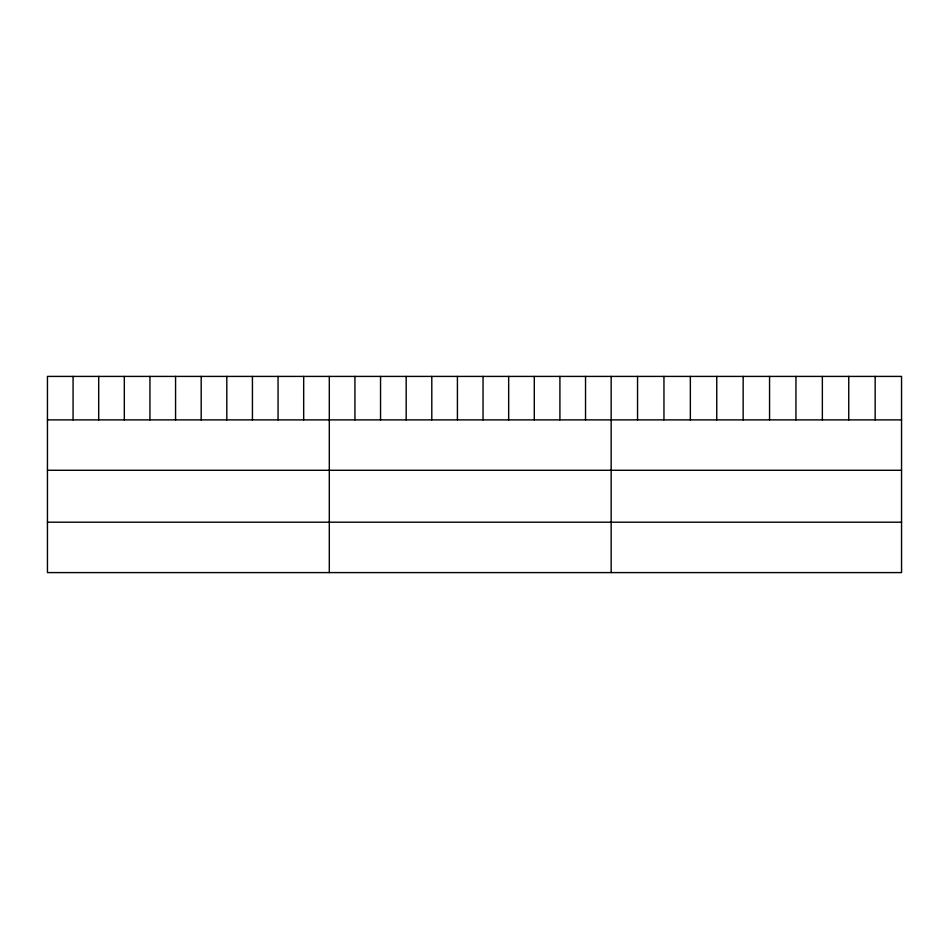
<?xml version="1.0" encoding="UTF-8"?>
<svg xmlns="http://www.w3.org/2000/svg" width="949" height="949" viewBox="0 0 949 949"><rect width="100%" height="100%" fill="white"/><g stroke="black" fill="none" stroke-linecap="round" stroke-linejoin="round"><path stroke-width="1.42" d="M901.55 419.885L901.55 572.591L47.45 572.591L47.45 376.409L901.55 376.409L901.55 419.885L47.45 419.885M47.45 470.277L901.55 470.277M47.45 522.199L901.55 522.199M875.156 376.409L875.156 419.885M848.75 376.409L848.75 419.885M822.356 376.409L822.356 419.885M795.95 376.409L795.95 419.885M769.556 376.409L769.556 419.885M743.15 376.409L743.15 419.885M716.756 376.409L716.756 419.885M690.35 376.409L690.35 419.885M663.956 376.409L663.956 419.885M637.55 376.409L637.55 419.885M611.156 376.409L611.156 572.591M585.533 376.409L585.533 419.885M559.91 376.409L559.91 419.885M534.287 376.409L534.287 419.885M508.664 376.409L508.664 419.885M483.041 376.409L483.041 419.885M457.418 376.409L457.418 419.885M431.795 376.409L431.795 419.885M406.172 376.409L406.172 419.885M380.549 376.409L380.549 419.885M354.926 376.409L354.926 419.885M329.303 376.409L329.303 572.591M303.68 376.409L303.68 419.885M278.057 376.409L278.057 419.885M252.434 376.409L252.434 419.885M226.811 376.409L226.811 419.885M201.188 376.409L201.188 419.885M175.565 376.409L175.565 419.885M149.942 376.409L149.942 419.885M124.319 376.409L124.319 419.885M98.696 376.409L98.696 419.885M73.073 376.409L73.073 419.885"/></g></svg>
